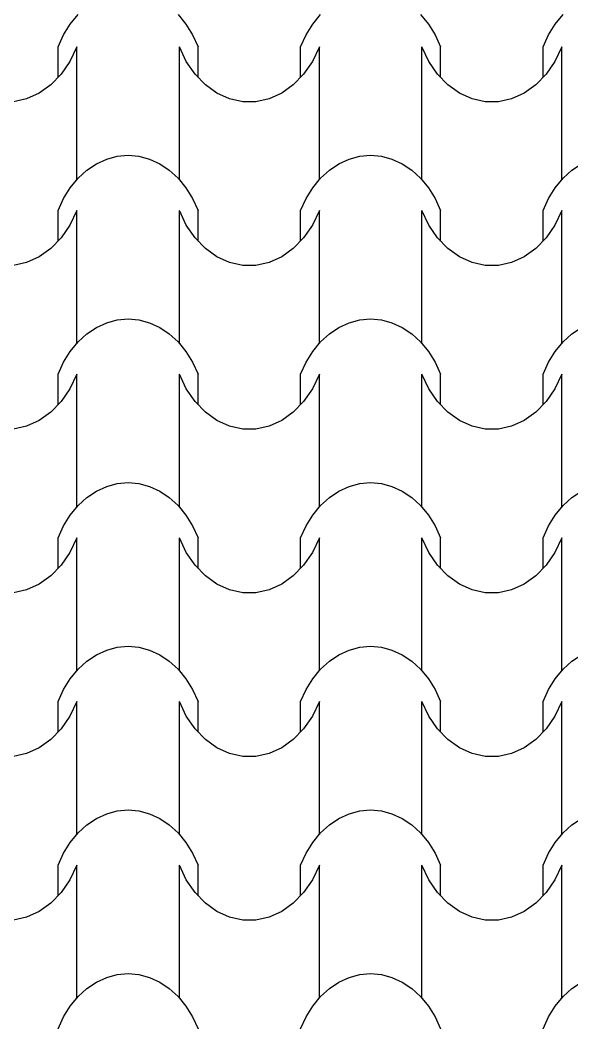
# Model space of a CAD drawing. Header units: millimetres. Extents: x 42452 to 2852333, y -419346 to 834876.
# Drawn here: x 2620952 to 2622489, y 668541 to 671337 of the extents above; entities that cross this region are included whole.
import ezdxf

# ---------------------------------------------------------------- set-up
doc = ezdxf.new("R2010")
doc.units = ezdxf.units.MM
doc.layers.add('memar', color=7, linetype='Continuous', lineweight=25)

msp = doc.modelspace()

# ---------------------------------------------------------------- linework, layer by layer
at = {"layer": 'memar', "color": 7, "linetype": 'Continuous', "lineweight": 25}
for p, q in [((2621091.55905, 671325.46613), (2621113.38104, 671352.09391)), ((2621391.72206, 671352.09391), (2621413.54405, 671325.46613)), ((2621767.11854, 671325.46613), (2621788.94053, 671352.09391)), ((2622067.28156, 671352.09391), (2622089.10355, 671325.46613)), ((2622442.67804, 671325.46613), (2622464.50003, 671352.09391)), ((2621072.82374, 671295.24047), (2621091.55905, 671325.46613)), ((2621413.54405, 671325.46613), (2621432.27936, 671295.24047)), ((2621748.38324, 671295.24047), (2621767.11854, 671325.46613)), ((2622089.10355, 671325.46613), (2622107.83886, 671295.24047)), ((2622423.94273, 671295.24047), (2622442.67804, 671325.46613)), ((2621057.53432, 671261.99644), (2621072.82374, 671295.24047)), ((2621432.27936, 671295.24047), (2621447.56878, 671261.99644)), ((2621733.09382, 671261.99644), (2621748.38324, 671295.24047)), ((2622107.83886, 671295.24047), (2622123.12827, 671261.99644)), ((2622408.65331, 671261.99644), (2622423.94273, 671295.24047)), ((2621057.53432, 671176.91245), (2621057.53432, 671261.99644)), ((2621109.78903, 671261.99644), (2621090.46987, 671221.48724)), ((2621109.78903, 671076.92276), (2621109.78903, 671261.99644)), ((2621395.31407, 671076.92276), (2621395.31407, 671261.99644)), ((2621414.63324, 671221.48724), (2621395.31407, 671261.99644)), ((2621447.56878, 671176.91245), (2621447.56878, 671261.99644)), ((2621733.09382, 671176.91245), (2621733.09382, 671261.99644)), ((2621785.34853, 671261.99644), (2621766.02936, 671221.48724)), ((2621785.34853, 671076.92276), (2621785.34853, 671261.99644)), ((2622070.87357, 671076.92276), (2622070.87357, 671261.99644)), ((2622090.19273, 671221.48724), (2622070.87357, 671261.99644)), ((2622123.12827, 671176.91245), (2622123.12827, 671261.99644)), ((2622408.65331, 671176.91245), (2622408.65331, 671261.99644)), ((2622460.90802, 671261.99644), (2622441.58886, 671221.48724)), ((2622460.90802, 671076.92276), (2622460.90802, 671261.99644)), ((2621090.46987, 671221.48724), (2621066.05213, 671185.75731)), ((2621439.05097, 671185.75731), (2621414.63324, 671221.48724)), ((2621766.02936, 671221.48724), (2621741.61163, 671185.75731)), ((2622114.61046, 671185.75731), (2622090.19273, 671221.48724)), ((2622441.58886, 671221.48724), (2622417.17112, 671185.75731)), ((2621066.05213, 671185.75731), (2621037.24441, 671155.84348)), ((2621467.8587, 671155.84348), (2621439.05097, 671185.75731)), ((2621741.61163, 671185.75731), (2621712.8039, 671155.84348)), ((2622143.41819, 671155.84348), (2622114.61046, 671185.75731)), ((2622417.17112, 671185.75731), (2622388.36339, 671155.84348)), ((2621037.24441, 671155.84348), (2621004.88265, 671132.61384)), ((2621500.22045, 671132.61384), (2621467.8587, 671155.84348)), ((2621712.8039, 671155.84348), (2621680.44215, 671132.61384)), ((2622175.77995, 671132.61384), (2622143.41819, 671155.84348)), ((2622388.36339, 671155.84348), (2622356.00164, 671132.61384)), ((2620969.90598, 671116.74246), (2620933.32937, 671108.68994)), ((2621004.88265, 671132.61384), (2620969.90598, 671116.74246)), ((2621535.19713, 671116.74246), (2621500.22045, 671132.61384)), ((2621571.77373, 671108.68994), (2621535.19713, 671116.74246)), ((2621645.46547, 671116.74246), (2621608.88886, 671108.68994)), ((2621680.44215, 671132.61384), (2621645.46547, 671116.74246)), ((2622210.75662, 671116.74246), (2622175.77995, 671132.61384)), ((2622247.33323, 671108.68994), (2622210.75662, 671116.74246)), ((2622321.02497, 671116.74246), (2622284.44836, 671108.68994)), ((2622356.00164, 671132.61384), (2622321.02497, 671116.74246)), ((2621590.3313, 671108.68994), (2621571.77373, 671108.68994)), ((2621608.88886, 671108.68994), (2621590.3313, 671108.68994)), ((2622265.89079, 671108.68994), (2622247.33323, 671108.68994)), ((2622284.44836, 671108.68994), (2622265.89079, 671108.68994)), ((2621109.78903, 670891.84907), (2621109.78903, 671076.92276)), ((2621395.31407, 670891.84907), (2621395.31407, 671076.92276)), ((2621785.34853, 670891.84907), (2621785.34853, 671076.92276)), ((2622070.87357, 670891.84907), (2622070.87357, 671076.92276)), ((2622460.90802, 670891.84907), (2622460.90802, 671076.92276)), ((2621164.56035, 670936.24414), (2621192.93641, 670949.33845)), ((2621192.93641, 670949.33845), (2621222.45547, 670957.29683)), ((2621222.45547, 670957.29683), (2621252.55155, 670959.96669)), ((2621252.55155, 670959.96669), (2621282.64764, 670957.29683)), ((2621282.64764, 670957.29683), (2621312.16669, 670949.33845)), ((2621312.16669, 670949.33845), (2621340.54276, 670936.24414)), ((2621840.11984, 670936.24414), (2621868.49591, 670949.33845)), ((2621868.49591, 670949.33845), (2621898.01496, 670957.29683)), ((2621898.01496, 670957.29683), (2621928.11105, 670959.96669)), ((2621928.11105, 670959.96669), (2621958.20713, 670957.29683)), ((2621958.20713, 670957.29683), (2621987.72619, 670949.33845)), ((2621987.72619, 670949.33845), (2622016.10225, 670936.24414)), ((2621113.38104, 670895.74557), (2621137.87132, 670918.26494)), ((2621137.87132, 670918.26494), (2621164.56035, 670936.24414)), ((2621340.54276, 670936.24414), (2621367.23178, 670918.26494)), ((2621367.23178, 670918.26494), (2621391.72206, 670895.74557)), ((2621788.94053, 670895.74557), (2621813.43082, 670918.26494)), ((2621813.43082, 670918.26494), (2621840.11984, 670936.24414)), ((2622016.10225, 670936.24414), (2622042.79128, 670918.26494)), ((2622042.79128, 670918.26494), (2622067.28156, 670895.74557)), ((2622464.50003, 670895.74557), (2622488.99031, 670918.26494)), ((2622488.99031, 670918.26494), (2622515.67933, 670936.24414)), ((2621091.55905, 670869.11779), (2621113.38104, 670895.74557)), ((2621391.72206, 670895.74557), (2621413.54405, 670869.11779)), ((2621767.11854, 670869.11779), (2621788.94053, 670895.74557)), ((2622067.28156, 670895.74557), (2622089.10355, 670869.11779)), ((2622442.67804, 670869.11779), (2622464.50003, 670895.74557)), ((2621072.82374, 670838.89214), (2621091.55905, 670869.11779)), ((2621413.54405, 670869.11779), (2621432.27936, 670838.89214)), ((2621748.38324, 670838.89214), (2621767.11854, 670869.11779)), ((2622089.10355, 670869.11779), (2622107.83886, 670838.89214)), ((2622423.94273, 670838.89214), (2622442.67804, 670869.11779)), ((2621057.53432, 670805.64811), (2621072.82374, 670838.89214)), ((2621432.27936, 670838.89214), (2621447.56878, 670805.64811)), ((2621733.09382, 670805.64811), (2621748.38324, 670838.89214)), ((2622107.83886, 670838.89214), (2622123.12827, 670805.64811)), ((2622408.65331, 670805.64811), (2622423.94273, 670838.89214)), ((2621057.53432, 670720.56411), (2621057.53432, 670805.64811)), ((2621109.78903, 670805.64811), (2621090.46987, 670765.13891)), ((2621109.78903, 670620.57442), (2621109.78903, 670805.64811)), ((2621395.31407, 670620.57442), (2621395.31407, 670805.64811)), ((2621414.63324, 670765.13891), (2621395.31407, 670805.64811)), ((2621447.56878, 670720.56411), (2621447.56878, 670805.64811)), ((2621733.09382, 670720.56411), (2621733.09382, 670805.64811)), ((2621785.34853, 670805.64811), (2621766.02936, 670765.13891)), ((2621785.34853, 670620.57442), (2621785.34853, 670805.64811)), ((2622070.87357, 670620.57442), (2622070.87357, 670805.64811)), ((2622090.19273, 670765.13891), (2622070.87357, 670805.64811)), ((2622123.12827, 670720.56411), (2622123.12827, 670805.64811)), ((2622408.65331, 670720.56411), (2622408.65331, 670805.64811)), ((2622460.90802, 670805.64811), (2622441.58886, 670765.13891)), ((2622460.90802, 670620.57442), (2622460.90802, 670805.64811)), ((2621090.46987, 670765.13891), (2621066.05213, 670729.40897)), ((2621439.05097, 670729.40897), (2621414.63324, 670765.13891)), ((2621766.02936, 670765.13891), (2621741.61163, 670729.40897)), ((2622114.61046, 670729.40897), (2622090.19273, 670765.13891)), ((2622441.58886, 670765.13891), (2622417.17112, 670729.40897)), ((2621066.05213, 670729.40897), (2621037.24441, 670699.49515)), ((2621467.8587, 670699.49515), (2621439.05097, 670729.40897)), ((2621741.61163, 670729.40897), (2621712.8039, 670699.49515)), ((2622143.41819, 670699.49515), (2622114.61046, 670729.40897)), ((2622417.17112, 670729.40897), (2622388.36339, 670699.49515)), ((2621037.24441, 670699.49515), (2621004.88265, 670676.2655)), ((2621500.22045, 670676.2655), (2621467.8587, 670699.49515)), ((2621712.8039, 670699.49515), (2621680.44215, 670676.2655)), ((2622175.77995, 670676.2655), (2622143.41819, 670699.49515)), ((2622388.36339, 670699.49515), (2622356.00164, 670676.2655)), ((2621004.88265, 670676.2655), (2620969.90598, 670660.39413)), ((2621535.19713, 670660.39413), (2621500.22045, 670676.2655)), ((2621680.44215, 670676.2655), (2621645.46547, 670660.39413)), ((2622210.75662, 670660.39413), (2622175.77995, 670676.2655)), ((2622356.00164, 670676.2655), (2622321.02497, 670660.39413)), ((2620969.90598, 670660.39413), (2620933.32937, 670652.3416)), ((2621571.77373, 670652.3416), (2621535.19713, 670660.39413)), ((2621590.3313, 670652.3416), (2621571.77373, 670652.3416)), ((2621608.88886, 670652.3416), (2621590.3313, 670652.3416)), ((2621645.46547, 670660.39413), (2621608.88886, 670652.3416)), ((2622247.33323, 670652.3416), (2622210.75662, 670660.39413)), ((2622265.89079, 670652.3416), (2622247.33323, 670652.3416)), ((2622284.44836, 670652.3416), (2622265.89079, 670652.3416)), ((2622321.02497, 670660.39413), (2622284.44836, 670652.3416)), ((2621109.78903, 670435.50073), (2621109.78903, 670620.57442)), ((2621395.31407, 670435.50073), (2621395.31407, 670620.57442)), ((2621785.34853, 670435.50073), (2621785.34853, 670620.57442)), ((2622070.87357, 670435.50073), (2622070.87357, 670620.57442)), ((2622460.90802, 670435.50073), (2622460.90802, 670620.57442)), ((2621192.93641, 670492.99012), (2621222.45547, 670500.94849)), ((2621222.45547, 670500.94849), (2621252.55155, 670503.61835)), ((2621252.55155, 670503.61835), (2621282.64764, 670500.94849)), ((2621282.64764, 670500.94849), (2621312.16669, 670492.99012)), ((2621868.49591, 670492.99012), (2621898.01496, 670500.94849)), ((2621898.01496, 670500.94849), (2621928.11105, 670503.61835)), ((2621928.11105, 670503.61835), (2621958.20713, 670500.94849)), ((2621958.20713, 670500.94849), (2621987.72619, 670492.99012)), ((2621137.87132, 670461.9166), (2621164.56035, 670479.8958)), ((2621164.56035, 670479.8958), (2621192.93641, 670492.99012)), ((2621312.16669, 670492.99012), (2621340.54276, 670479.8958)), ((2621340.54276, 670479.8958), (2621367.23178, 670461.9166)), ((2621813.43082, 670461.9166), (2621840.11984, 670479.8958)), ((2621840.11984, 670479.8958), (2621868.49591, 670492.99012)), ((2621987.72619, 670492.99012), (2622016.10225, 670479.8958)), ((2622016.10225, 670479.8958), (2622042.79128, 670461.9166)), ((2622488.99031, 670461.9166), (2622515.67933, 670479.8958)), ((2621113.38104, 670439.39724), (2621137.87132, 670461.9166)), ((2621367.23178, 670461.9166), (2621391.72206, 670439.39724)), ((2621788.94053, 670439.39724), (2621813.43082, 670461.9166)), ((2622042.79128, 670461.9166), (2622067.28156, 670439.39724)), ((2622464.50003, 670439.39724), (2622488.99031, 670461.9166)), ((2621091.55905, 670412.76946), (2621113.38104, 670439.39724)), ((2621391.72206, 670439.39724), (2621413.54405, 670412.76946)), ((2621767.11854, 670412.76946), (2621788.94053, 670439.39724)), ((2622067.28156, 670439.39724), (2622089.10355, 670412.76946)), ((2622442.67804, 670412.76946), (2622464.50003, 670439.39724)), ((2621072.82374, 670382.5438), (2621091.55905, 670412.76946)), ((2621413.54405, 670412.76946), (2621432.27936, 670382.5438)), ((2621748.38324, 670382.5438), (2621767.11854, 670412.76946)), ((2622089.10355, 670412.76946), (2622107.83886, 670382.5438)), ((2622423.94273, 670382.5438), (2622442.67804, 670412.76946)), ((2621057.53432, 670349.29977), (2621072.82374, 670382.5438)), ((2621432.27936, 670382.5438), (2621447.56878, 670349.29977)), ((2621733.09382, 670349.29977), (2621748.38324, 670382.5438)), ((2622107.83886, 670382.5438), (2622123.12827, 670349.29977)), ((2622408.65331, 670349.29977), (2622423.94273, 670382.5438)), ((2621057.53432, 670264.21578), (2621057.53432, 670349.29977)), ((2621109.78903, 670349.29977), (2621090.46987, 670308.79057)), ((2621109.78903, 670164.22608), (2621109.78903, 670349.29977)), ((2621395.31407, 670164.22608), (2621395.31407, 670349.29977)), ((2621414.63324, 670308.79057), (2621395.31407, 670349.29977)), ((2621447.56878, 670264.21578), (2621447.56878, 670349.29977)), ((2621733.09382, 670264.21578), (2621733.09382, 670349.29977)), ((2621785.34853, 670349.29977), (2621766.02936, 670308.79057)), ((2621785.34853, 670164.22608), (2621785.34853, 670349.29977)), ((2622070.87357, 670164.22608), (2622070.87357, 670349.29977)), ((2622090.19273, 670308.79057), (2622070.87357, 670349.29977)), ((2622123.12827, 670264.21578), (2622123.12827, 670349.29977)), ((2622408.65331, 670264.21578), (2622408.65331, 670349.29977)), ((2622460.90802, 670349.29977), (2622441.58886, 670308.79057)), ((2622460.90802, 670164.22608), (2622460.90802, 670349.29977)), ((2621090.46987, 670308.79057), (2621066.05213, 670273.06063)), ((2621439.05097, 670273.06063), (2621414.63324, 670308.79057)), ((2621766.02936, 670308.79057), (2621741.61163, 670273.06063)), ((2622114.61046, 670273.06063), (2622090.19273, 670308.79057)), ((2622441.58886, 670308.79057), (2622417.17112, 670273.06063)), ((2621066.05213, 670273.06063), (2621037.24441, 670243.14681)), ((2621467.8587, 670243.14681), (2621439.05097, 670273.06063)), ((2621741.61163, 670273.06063), (2621712.8039, 670243.14681)), ((2622143.41819, 670243.14681), (2622114.61046, 670273.06063)), ((2622417.17112, 670273.06063), (2622388.36339, 670243.14681)), ((2621004.88265, 670219.91716), (2620969.90598, 670204.04579)), ((2621037.24441, 670243.14681), (2621004.88265, 670219.91716)), ((2621500.22045, 670219.91716), (2621467.8587, 670243.14681)), ((2621535.19713, 670204.04579), (2621500.22045, 670219.91716)), ((2621680.44215, 670219.91716), (2621645.46547, 670204.04579)), ((2621712.8039, 670243.14681), (2621680.44215, 670219.91716)), ((2622175.77995, 670219.91716), (2622143.41819, 670243.14681)), ((2622210.75662, 670204.04579), (2622175.77995, 670219.91716)), ((2622356.00164, 670219.91716), (2622321.02497, 670204.04579)), ((2622388.36339, 670243.14681), (2622356.00164, 670219.91716)), ((2620969.90598, 670204.04579), (2620933.32937, 670195.99327)), ((2621571.77373, 670195.99327), (2621535.19713, 670204.04579)), ((2621590.3313, 670195.99327), (2621571.77373, 670195.99327)), ((2621608.88886, 670195.99327), (2621590.3313, 670195.99327)), ((2621645.46547, 670204.04579), (2621608.88886, 670195.99327)), ((2622247.33323, 670195.99327), (2622210.75662, 670204.04579)), ((2622265.89079, 670195.99327), (2622247.33323, 670195.99327)), ((2622284.44836, 670195.99327), (2622265.89079, 670195.99327)), ((2622321.02497, 670204.04579), (2622284.44836, 670195.99327)), ((2621109.78903, 669979.1524), (2621109.78903, 670164.22608)), ((2621395.31407, 669979.1524), (2621395.31407, 670164.22608)), ((2621785.34853, 669979.1524), (2621785.34853, 670164.22608)), ((2622070.87357, 669979.1524), (2622070.87357, 670164.22608)), ((2622460.90802, 669979.1524), (2622460.90802, 670164.22608)), ((2621137.87132, 670005.56827), (2621164.56035, 670023.54746)), ((2621164.56035, 670023.54746), (2621192.93641, 670036.64178)), ((2621192.93641, 670036.64178), (2621222.45547, 670044.60016)), ((2621222.45547, 670044.60016), (2621252.55155, 670047.27001)), ((2621252.55155, 670047.27001), (2621282.64764, 670044.60016)), ((2621282.64764, 670044.60016), (2621312.16669, 670036.64178)), ((2621312.16669, 670036.64178), (2621340.54276, 670023.54746)), ((2621340.54276, 670023.54746), (2621367.23178, 670005.56827)), ((2621813.43082, 670005.56827), (2621840.11984, 670023.54746)), ((2621840.11984, 670023.54746), (2621868.49591, 670036.64178)), ((2621868.49591, 670036.64178), (2621898.01496, 670044.60016)), ((2621898.01496, 670044.60016), (2621928.11105, 670047.27001)), ((2621928.11105, 670047.27001), (2621958.20713, 670044.60016)), ((2621958.20713, 670044.60016), (2621987.72619, 670036.64178)), ((2621987.72619, 670036.64178), (2622016.10225, 670023.54746)), ((2622016.10225, 670023.54746), (2622042.79128, 670005.56827)), ((2622488.99031, 670005.56827), (2622515.67933, 670023.54746)), ((2621113.38104, 669983.0489), (2621137.87132, 670005.56827)), ((2621367.23178, 670005.56827), (2621391.72206, 669983.0489)), ((2621788.94053, 669983.0489), (2621813.43082, 670005.56827)), ((2622042.79128, 670005.56827), (2622067.28156, 669983.0489)), ((2622464.50003, 669983.0489), (2622488.99031, 670005.56827)), ((2621091.55905, 669956.42112), (2621113.38104, 669983.0489)), ((2621391.72206, 669983.0489), (2621413.54405, 669956.42112)), ((2621767.11854, 669956.42112), (2621788.94053, 669983.0489)), ((2622067.28156, 669983.0489), (2622089.10355, 669956.42112)), ((2622442.67804, 669956.42112), (2622464.50003, 669983.0489)), ((2621072.82374, 669926.19546), (2621091.55905, 669956.42112)), ((2621413.54405, 669956.42112), (2621432.27936, 669926.19546)), ((2621748.38324, 669926.19546), (2621767.11854, 669956.42112)), ((2622089.10355, 669956.42112), (2622107.83886, 669926.19546)), ((2622423.94273, 669926.19546), (2622442.67804, 669956.42112)), ((2621057.53432, 669892.95143), (2621072.82374, 669926.19546)), ((2621432.27936, 669926.19546), (2621447.56878, 669892.95143)), ((2621733.09382, 669892.95143), (2621748.38324, 669926.19546)), ((2622107.83886, 669926.19546), (2622123.12827, 669892.95143)), ((2622408.65331, 669892.95143), (2622423.94273, 669926.19546)), ((2621057.53432, 669807.86744), (2621057.53432, 669892.95143)), ((2621109.78903, 669892.95143), (2621090.46987, 669852.44223)), ((2621109.78903, 669707.87775), (2621109.78903, 669892.95143)), ((2621395.31407, 669707.87775), (2621395.31407, 669892.95143)), ((2621414.63324, 669852.44223), (2621395.31407, 669892.95143)), ((2621447.56878, 669807.86744), (2621447.56878, 669892.95143)), ((2621733.09382, 669807.86744), (2621733.09382, 669892.95143)), ((2621785.34853, 669892.95143), (2621766.02936, 669852.44223)), ((2621785.34853, 669707.87775), (2621785.34853, 669892.95143)), ((2622070.87357, 669707.87775), (2622070.87357, 669892.95143)), ((2622090.19273, 669852.44223), (2622070.87357, 669892.95143)), ((2622123.12827, 669807.86744), (2622123.12827, 669892.95143)), ((2622408.65331, 669807.86744), (2622408.65331, 669892.95143)), ((2622460.90802, 669892.95143), (2622441.58886, 669852.44223)), ((2622460.90802, 669707.87775), (2622460.90802, 669892.95143)), ((2621090.46987, 669852.44223), (2621066.05213, 669816.7123)), ((2621439.05097, 669816.7123), (2621414.63324, 669852.44223)), ((2621766.02936, 669852.44223), (2621741.61163, 669816.7123)), ((2622114.61046, 669816.7123), (2622090.19273, 669852.44223)), ((2622441.58886, 669852.44223), (2622417.17112, 669816.7123)), ((2621066.05213, 669816.7123), (2621037.24441, 669786.79847)), ((2621467.8587, 669786.79847), (2621439.05097, 669816.7123)), ((2621741.61163, 669816.7123), (2621712.8039, 669786.79847)), ((2622143.41819, 669786.79847), (2622114.61046, 669816.7123)), ((2622417.17112, 669816.7123), (2622388.36339, 669786.79847)), ((2621037.24441, 669786.79847), (2621004.88265, 669763.56882)), ((2621500.22045, 669763.56882), (2621467.8587, 669786.79847)), ((2621712.8039, 669786.79847), (2621680.44215, 669763.56882)), ((2622175.77995, 669763.56882), (2622143.41819, 669786.79847)), ((2622388.36339, 669786.79847), (2622356.00164, 669763.56882)), ((2620969.90598, 669747.69745), (2620933.32937, 669739.64493)), ((2621004.88265, 669763.56882), (2620969.90598, 669747.69745)), ((2621535.19713, 669747.69745), (2621500.22045, 669763.56882)), ((2621571.77373, 669739.64493), (2621535.19713, 669747.69745)), ((2621645.46547, 669747.69745), (2621608.88886, 669739.64493)), ((2621680.44215, 669763.56882), (2621645.46547, 669747.69745)), ((2622210.75662, 669747.69745), (2622175.77995, 669763.56882)), ((2622247.33323, 669739.64493), (2622210.75662, 669747.69745)), ((2622321.02497, 669747.69745), (2622284.44836, 669739.64493)), ((2622356.00164, 669763.56882), (2622321.02497, 669747.69745)), ((2621590.3313, 669739.64493), (2621571.77373, 669739.64493)), ((2621608.88886, 669739.64493), (2621590.3313, 669739.64493)), ((2622265.89079, 669739.64493), (2622247.33323, 669739.64493)), ((2622284.44836, 669739.64493), (2622265.89079, 669739.64493)), ((2621109.78903, 669522.80406), (2621109.78903, 669707.87775)), ((2621395.31407, 669522.80406), (2621395.31407, 669707.87775)), ((2621785.34853, 669522.80406), (2621785.34853, 669707.87775)), ((2622070.87357, 669522.80406), (2622070.87357, 669707.87775)), ((2622460.90802, 669522.80406), (2622460.90802, 669707.87775)), ((2621164.56035, 669567.19913), (2621192.93641, 669580.29344)), ((2621192.93641, 669580.29344), (2621222.45547, 669588.25182)), ((2621222.45547, 669588.25182), (2621252.55155, 669590.92167)), ((2621252.55155, 669590.92167), (2621282.64764, 669588.25182)), ((2621282.64764, 669588.25182), (2621312.16669, 669580.29344)), ((2621312.16669, 669580.29344), (2621340.54276, 669567.19913)), ((2621840.11984, 669567.19913), (2621868.49591, 669580.29344)), ((2621868.49591, 669580.29344), (2621898.01496, 669588.25182)), ((2621898.01496, 669588.25182), (2621928.11105, 669590.92167)), ((2621928.11105, 669590.92167), (2621958.20713, 669588.25182)), ((2621958.20713, 669588.25182), (2621987.72619, 669580.29344)), ((2621987.72619, 669580.29344), (2622016.10225, 669567.19913)), ((2621113.38104, 669526.70056), (2621137.87132, 669549.21993)), ((2621137.87132, 669549.21993), (2621164.56035, 669567.19913)), ((2621340.54276, 669567.19913), (2621367.23178, 669549.21993)), ((2621367.23178, 669549.21993), (2621391.72206, 669526.70056)), ((2621788.94053, 669526.70056), (2621813.43082, 669549.21993)), ((2621813.43082, 669549.21993), (2621840.11984, 669567.19913)), ((2622016.10225, 669567.19913), (2622042.79128, 669549.21993)), ((2622042.79128, 669549.21993), (2622067.28156, 669526.70056)), ((2622464.50003, 669526.70056), (2622488.99031, 669549.21993)), ((2622488.99031, 669549.21993), (2622515.67933, 669567.19913)), ((2621091.55905, 669500.07278), (2621113.38104, 669526.70056)), ((2621391.72206, 669526.70056), (2621413.54405, 669500.07278)), ((2621767.11854, 669500.07278), (2621788.94053, 669526.70056)), ((2622067.28156, 669526.70056), (2622089.10355, 669500.07278)), ((2622442.67804, 669500.07278), (2622464.50003, 669526.70056)), ((2621072.82374, 669469.84712), (2621091.55905, 669500.07278)), ((2621413.54405, 669500.07278), (2621432.27936, 669469.84712)), ((2621748.38324, 669469.84712), (2621767.11854, 669500.07278)), ((2622089.10355, 669500.07278), (2622107.83886, 669469.84712)), ((2622423.94273, 669469.84712), (2622442.67804, 669500.07278)), ((2621057.53432, 669436.6031), (2621072.82374, 669469.84712)), ((2621432.27936, 669469.84712), (2621447.56878, 669436.6031)), ((2621733.09382, 669436.6031), (2621748.38324, 669469.84712)), ((2622107.83886, 669469.84712), (2622123.12827, 669436.6031)), ((2622408.65331, 669436.6031), (2622423.94273, 669469.84712)), ((2621057.53432, 669351.5191), (2621057.53432, 669436.6031)), ((2621109.78903, 669436.6031), (2621090.46987, 669396.0939)), ((2621109.78903, 669251.52941), (2621109.78903, 669436.6031)), ((2621395.31407, 669251.52941), (2621395.31407, 669436.6031)), ((2621414.63324, 669396.0939), (2621395.31407, 669436.6031)), ((2621447.56878, 669351.5191), (2621447.56878, 669436.6031)), ((2621733.09382, 669351.5191), (2621733.09382, 669436.6031)), ((2621785.34853, 669436.6031), (2621766.02936, 669396.0939)), ((2621785.34853, 669251.52941), (2621785.34853, 669436.6031)), ((2622070.87357, 669251.52941), (2622070.87357, 669436.6031)), ((2622090.19273, 669396.0939), (2622070.87357, 669436.6031)), ((2622123.12827, 669351.5191), (2622123.12827, 669436.6031)), ((2622408.65331, 669351.5191), (2622408.65331, 669436.6031)), ((2622460.90802, 669436.6031), (2622441.58886, 669396.0939)), ((2622460.90802, 669251.52941), (2622460.90802, 669436.6031)), ((2621090.46987, 669396.0939), (2621066.05213, 669360.36396)), ((2621439.05097, 669360.36396), (2621414.63324, 669396.0939)), ((2621766.02936, 669396.0939), (2621741.61163, 669360.36396)), ((2622114.61046, 669360.36396), (2622090.19273, 669396.0939)), ((2622441.58886, 669396.0939), (2622417.17112, 669360.36396)), ((2621066.05213, 669360.36396), (2621037.24441, 669330.45013)), ((2621467.8587, 669330.45013), (2621439.05097, 669360.36396)), ((2621741.61163, 669360.36396), (2621712.8039, 669330.45013)), ((2622143.41819, 669330.45013), (2622114.61046, 669360.36396)), ((2622417.17112, 669360.36396), (2622388.36339, 669330.45013)), ((2621037.24441, 669330.45013), (2621004.88265, 669307.22049)), ((2621500.22045, 669307.22049), (2621467.8587, 669330.45013)), ((2621712.8039, 669330.45013), (2621680.44215, 669307.22049)), ((2622175.77995, 669307.22049), (2622143.41819, 669330.45013)), ((2622388.36339, 669330.45013), (2622356.00164, 669307.22049)), ((2621004.88265, 669307.22049), (2620969.90598, 669291.34912)), ((2621535.19713, 669291.34912), (2621500.22045, 669307.22049)), ((2621680.44215, 669307.22049), (2621645.46547, 669291.34912)), ((2622210.75662, 669291.34912), (2622175.77995, 669307.22049)), ((2622356.00164, 669307.22049), (2622321.02497, 669291.34912)), ((2620969.90598, 669291.34912), (2620933.32937, 669283.29659)), ((2621571.77373, 669283.29659), (2621535.19713, 669291.34912)), ((2621590.3313, 669283.29659), (2621571.77373, 669283.29659)), ((2621608.88886, 669283.29659), (2621590.3313, 669283.29659)), ((2621645.46547, 669291.34912), (2621608.88886, 669283.29659)), ((2622247.33323, 669283.29659), (2622210.75662, 669291.34912)), ((2622265.89079, 669283.29659), (2622247.33323, 669283.29659)), ((2622284.44836, 669283.29659), (2622265.89079, 669283.29659)), ((2622321.02497, 669291.34912), (2622284.44836, 669283.29659)), ((2621109.78903, 669066.45572), (2621109.78903, 669251.52941)), ((2621395.31407, 669066.45572), (2621395.31407, 669251.52941)), ((2621785.34853, 669066.45572), (2621785.34853, 669251.52941)), ((2622070.87357, 669066.45572), (2622070.87357, 669251.52941)), ((2622460.90802, 669066.45572), (2622460.90802, 669251.52941)), ((2621192.93641, 669123.9451), (2621222.45547, 669131.90348)), ((2621222.45547, 669131.90348), (2621252.55155, 669134.57334)), ((2621252.55155, 669134.57334), (2621282.64764, 669131.90348)), ((2621282.64764, 669131.90348), (2621312.16669, 669123.9451)), ((2621868.49591, 669123.9451), (2621898.01496, 669131.90348)), ((2621898.01496, 669131.90348), (2621928.11105, 669134.57334)), ((2621928.11105, 669134.57334), (2621958.20713, 669131.90348)), ((2621958.20713, 669131.90348), (2621987.72619, 669123.9451)), ((2621137.87132, 669092.87159), (2621164.56035, 669110.85079)), ((2621164.56035, 669110.85079), (2621192.93641, 669123.9451)), ((2621312.16669, 669123.9451), (2621340.54276, 669110.85079)), ((2621340.54276, 669110.85079), (2621367.23178, 669092.87159)), ((2621813.43082, 669092.87159), (2621840.11984, 669110.85079)), ((2621840.11984, 669110.85079), (2621868.49591, 669123.9451)), ((2621987.72619, 669123.9451), (2622016.10225, 669110.85079)), ((2622016.10225, 669110.85079), (2622042.79128, 669092.87159)), ((2622488.99031, 669092.87159), (2622515.67933, 669110.85079)), ((2621113.38104, 669070.35222), (2621137.87132, 669092.87159)), ((2621367.23178, 669092.87159), (2621391.72206, 669070.35222)), ((2621788.94053, 669070.35222), (2621813.43082, 669092.87159)), ((2622042.79128, 669092.87159), (2622067.28156, 669070.35222)), ((2622464.50003, 669070.35222), (2622488.99031, 669092.87159)), ((2621072.82374, 669013.49879), (2621091.55905, 669043.72445)), ((2621091.55905, 669043.72445), (2621113.38104, 669070.35222)), ((2621391.72206, 669070.35222), (2621413.54405, 669043.72445)), ((2621413.54405, 669043.72445), (2621432.27936, 669013.49879)), ((2621748.38324, 669013.49879), (2621767.11854, 669043.72445)), ((2621767.11854, 669043.72445), (2621788.94053, 669070.35222)), ((2622067.28156, 669070.35222), (2622089.10355, 669043.72445)), ((2622089.10355, 669043.72445), (2622107.83886, 669013.49879)), ((2622423.94273, 669013.49879), (2622442.67804, 669043.72445)), ((2622442.67804, 669043.72445), (2622464.50003, 669070.35222)), ((2621057.53432, 668980.25476), (2621072.82374, 669013.49879)), ((2621432.27936, 669013.49879), (2621447.56878, 668980.25476)), ((2621733.09382, 668980.25476), (2621748.38324, 669013.49879)), ((2622107.83886, 669013.49879), (2622123.12827, 668980.25476)), ((2622408.65331, 668980.25476), (2622423.94273, 669013.49879)), ((2621057.53432, 668895.17076), (2621057.53432, 668980.25476)), ((2621109.78903, 668980.25476), (2621090.46987, 668939.74556)), ((2621109.78903, 668795.18107), (2621109.78903, 668980.25476)), ((2621395.31407, 668795.18107), (2621395.31407, 668980.25476)), ((2621414.63324, 668939.74556), (2621395.31407, 668980.25476)), ((2621447.56878, 668895.17076), (2621447.56878, 668980.25476)), ((2621733.09382, 668895.17076), (2621733.09382, 668980.25476)), ((2621785.34853, 668980.25476), (2621766.02936, 668939.74556)), ((2621785.34853, 668795.18107), (2621785.34853, 668980.25476)), ((2622070.87357, 668795.18107), (2622070.87357, 668980.25476)), ((2622090.19273, 668939.74556), (2622070.87357, 668980.25476)), ((2622123.12827, 668895.17076), (2622123.12827, 668980.25476)), ((2622408.65331, 668895.17076), (2622408.65331, 668980.25476)), ((2622460.90802, 668980.25476), (2622441.58886, 668939.74556)), ((2622460.90802, 668795.18107), (2622460.90802, 668980.25476)), ((2621090.46987, 668939.74556), (2621066.05213, 668904.01562)), ((2621439.05097, 668904.01562), (2621414.63324, 668939.74556)), ((2621766.02936, 668939.74556), (2621741.61163, 668904.01562)), ((2622114.61046, 668904.01562), (2622090.19273, 668939.74556)), ((2622441.58886, 668939.74556), (2622417.17112, 668904.01562)), ((2621066.05213, 668904.01562), (2621037.24441, 668874.1018)), ((2621467.8587, 668874.1018), (2621439.05097, 668904.01562)), ((2621741.61163, 668904.01562), (2621712.8039, 668874.1018)), ((2622143.41819, 668874.1018), (2622114.61046, 668904.01562)), ((2622417.17112, 668904.01562), (2622388.36339, 668874.1018)), ((2621004.88265, 668850.87215), (2620969.90598, 668835.00078)), ((2621037.24441, 668874.1018), (2621004.88265, 668850.87215)), ((2621500.22045, 668850.87215), (2621467.8587, 668874.1018)), ((2621535.19713, 668835.00078), (2621500.22045, 668850.87215)), ((2621680.44215, 668850.87215), (2621645.46547, 668835.00078)), ((2621712.8039, 668874.1018), (2621680.44215, 668850.87215)), ((2622175.77995, 668850.87215), (2622143.41819, 668874.1018)), ((2622210.75662, 668835.00078), (2622175.77995, 668850.87215)), ((2622356.00164, 668850.87215), (2622321.02497, 668835.00078)), ((2622388.36339, 668874.1018), (2622356.00164, 668850.87215)), ((2620969.90598, 668835.00078), (2620933.32937, 668826.94826)), ((2621571.77373, 668826.94826), (2621535.19713, 668835.00078)), ((2621590.3313, 668826.94826), (2621571.77373, 668826.94826)), ((2621608.88886, 668826.94826), (2621590.3313, 668826.94826)), ((2621645.46547, 668835.00078), (2621608.88886, 668826.94826)), ((2622247.33323, 668826.94826), (2622210.75662, 668835.00078)), ((2622265.89079, 668826.94826), (2622247.33323, 668826.94826)), ((2622284.44836, 668826.94826), (2622265.89079, 668826.94826)), ((2622321.02497, 668835.00078), (2622284.44836, 668826.94826)), ((2621109.78903, 668610.10739), (2621109.78903, 668795.18107)), ((2621395.31407, 668610.10739), (2621395.31407, 668795.18107)), ((2621785.34853, 668610.10739), (2621785.34853, 668795.18107)), ((2622070.87357, 668610.10739), (2622070.87357, 668795.18107)), ((2622460.90802, 668610.10739), (2622460.90802, 668795.18107)), ((2621137.87132, 668636.52326), (2621164.56035, 668654.50245)), ((2621164.56035, 668654.50245), (2621192.93641, 668667.59677)), ((2621192.93641, 668667.59677), (2621222.45547, 668675.55514)), ((2621222.45547, 668675.55514), (2621252.55155, 668678.225)), ((2621252.55155, 668678.225), (2621282.64764, 668675.55514)), ((2621282.64764, 668675.55514), (2621312.16669, 668667.59677)), ((2621312.16669, 668667.59677), (2621340.54276, 668654.50245)), ((2621340.54276, 668654.50245), (2621367.23178, 668636.52326)), ((2621813.43082, 668636.52326), (2621840.11984, 668654.50245)), ((2621840.11984, 668654.50245), (2621868.49591, 668667.59677)), ((2621868.49591, 668667.59677), (2621898.01496, 668675.55514)), ((2621898.01496, 668675.55514), (2621928.11105, 668678.225)), ((2621928.11105, 668678.225), (2621958.20713, 668675.55514)), ((2621958.20713, 668675.55514), (2621987.72619, 668667.59677)), ((2621987.72619, 668667.59677), (2622016.10225, 668654.50245)), ((2622016.10225, 668654.50245), (2622042.79128, 668636.52326)), ((2622488.99031, 668636.52326), (2622515.67933, 668654.50245)), ((2621113.38104, 668614.00389), (2621137.87132, 668636.52326)), ((2621367.23178, 668636.52326), (2621391.72206, 668614.00389)), ((2621788.94053, 668614.00389), (2621813.43082, 668636.52326)), ((2622042.79128, 668636.52326), (2622067.28156, 668614.00389)), ((2622464.50003, 668614.00389), (2622488.99031, 668636.52326)), ((2621091.55905, 668587.37611), (2621113.38104, 668614.00389)), ((2621391.72206, 668614.00389), (2621413.54405, 668587.37611)), ((2621767.11854, 668587.37611), (2621788.94053, 668614.00389)), ((2622067.28156, 668614.00389), (2622089.10355, 668587.37611)), ((2622442.67804, 668587.37611), (2622464.50003, 668614.00389)), ((2621072.82374, 668557.15045), (2621091.55905, 668587.37611)), ((2621413.54405, 668587.37611), (2621432.27936, 668557.15045)), ((2621748.38324, 668557.15045), (2621767.11854, 668587.37611)), ((2622089.10355, 668587.37611), (2622107.83886, 668557.15045)), ((2622423.94273, 668557.15045), (2622442.67804, 668587.37611)), ((2621057.53432, 668523.90642), (2621072.82374, 668557.15045)), ((2621432.27936, 668557.15045), (2621447.56878, 668523.90642)), ((2621733.09382, 668523.90642), (2621748.38324, 668557.15045)), ((2622107.83886, 668557.15045), (2622123.12827, 668523.90642)), ((2622408.65331, 668523.90642), (2622423.94273, 668557.15045))]:
    msp.add_line(p, q, dxfattribs=at)

doc.saveas('drawing.dxf')
